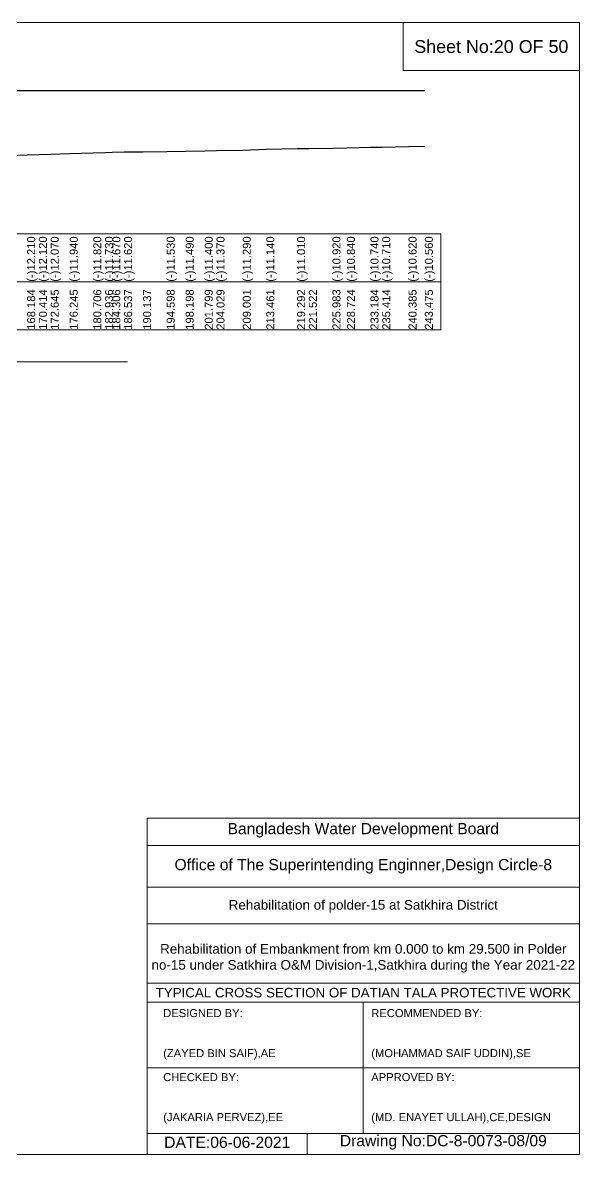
# Model space of a CAD drawing. Header units: inches. Extents: x 89000 to 845000, y -7071 to 31.
# Drawn here: x 391522 to 395000, y -7071 to 0 of the extents above; entities that cross this region are included whole.
import ezdxf

# ---------------------------------------------------------------- set-up
doc = ezdxf.new("R2010")
doc.units = ezdxf.units.IN
doc.header["$LTSCALE"] = 7
doc.header["$MEASUREMENT"] = 0
for name, color, linetype, lineweight in [('Cross section Data Border', 7, 'Continuous', 9), ('Cross Section Labels', 7, 'Continuous', 9), ('Existing_Bed_Level for Xsection', 7, 'Continuous', 25), ('Long Section Labels', 7, 'Continuous', 9)]:
    doc.layers.add(name, color=color, linetype=linetype, lineweight=lineweight)
doc.styles.get("Standard").update_dxf_attribs({"font": 'arial.ttf'})

msp = doc.modelspace()

# ---------------------------------------------------------------- linework, layer by layer
at = {"layer": 'Cross section Data Border'}
msp.add_lwpolyline([(385100, -1318.75), (394134.68528, -1318.75), (394134.68528, -1918.75), (385100, -1918.75)], close=True, dxfattribs=at)
msp.add_lwpolyline([(385100, -1618.75), (394134.68528, -1618.75)], dxfattribs=at)
at = {"layer": 'Cross Section Labels'}
for points in [[(385000, 0), (395000, 0), (395000, -7071), (385000, -7071)], [(393900, 0), (395000, 0), (395000, -300), (393900, -300)]]:
    msp.add_lwpolyline(points, close=True, dxfattribs=at)
for points in [[(387857.34264, -2118.75), (390017.34264, -2118.75), (392177.34264, -2118.75)], [(392300, -7071), (392300, -4971), (395000, -4971)], [(392300, -5141), (395000, -5141)], [(392300, -5401), (395000, -5401)], [(392300, -5631), (395000, -5631)], [(392300, -6001), (395000, -6001)], [(392300, -6121), (395000, -6121)], [(393650, -6121), (393650, -6941)], [(392300, -6531), (395000, -6531)], [(392300, -6941), (395000, -6941)], [(393300, -6941), (393300, -7071)]]:
    msp.add_lwpolyline(points, dxfattribs=at)
at = {"layer": 'Existing_Bed_Level for Xsection'}
for points in [[(386000, -423.75), (394034.68528, -423.75)], [(391431.25684, -829.98), (391550.08452, -826.68), (391623.67669, -823.71), (391697.27399, -822.06), (391816.09664, -817.77), (391963.29446, -813.81), (392036.90038, -810.84), (392082.11247, -808.86), (392155.71291, -807.21), (392274.53191, -807.21), (392421.73554, -804.24), (392540.55033, -802.92), (392659.37113, -799.95), (392732.96927, -798.96), (392897.02952, -796.32), (393044.21074, -791.37), (393236.63068, -787.08), (393310.22687, -787.08), (393457.43077, -784.11), (393547.87953, -781.47), (393695.06583, -778.17), (393768.66459, -777.18), (393932.72075, -774.21), (394034.68528, -772.23)]]:
    msp.add_lwpolyline(points, dxfattribs=at)

# ---------------------------------------------------------------- texts
at = {"layer": 'Cross Section Labels', "attachment_point": 5}
for s, insert, char_height in [('Sheet No:20 OF 50', (394450, -150), 80), ('Bangladesh Water Development Board', (393650, -5046), 70), ('Office of The Superintending Enginner,Design Circle-8', (393650, -5271), 70)]:
    msp.add_mtext(s, dxfattribs=dict(at, insert=insert, char_height=char_height))
at = {"layer": 'Cross Section Labels'}
for s, insert, char_height, width, attachment_point in [('Rehabilitation of polder-15 at Satkhira District', (393650, -5521), 60, 2800, 5), ('Rehabilitation of Embankment from km 0.000 to km 29.500 in Polder no-15 under Satkhira O&M Division-1,Satkhira during the Year 2021-22', (393650, -5846), 60, 2700, 5), ('TYPICAL CROSS SECTION OF DATIAN TALA PROTECTIVE WORK', (393650, -6061), 59.5765532, 2800, 5), ('DESIGNED BY:^J^J^J(ZAYED BIN SAIF),AE', (392400, -6321), 50, 1400, 4), ('RECOMMENDED BY:^J^J^J(MOHAMMAD SAIF UDDIN),SE', (393700, -6321), 50, 1400, 4), ('CHECKED BY:^J^J^J(JAKARIA PERVEZ),EE', (392400, -6721), 50, 1400, 4), ('APPROVED BY:^J^J^J(MD. ENAYET ULLAH),CE,DESIGN', (393700, -6721), 50, 1400, 4), ('DATE:06-06-2021', (392800, -6996), 70, 1400, 5), ('Drawing No:DC-8-0073-08/09', (394150, -6996), 70, 2200, 5)]:
    msp.add_mtext(s, dxfattribs=dict(at, insert=insert, char_height=char_height, width=width, attachment_point=attachment_point))
at = {"layer": 'Long Section Labels', "char_height": 50, "attachment_point": 1, "rotation": 90}
for s, insert in [('(-)12.210', (391550.08452, -1618.75)), ('(-)12.120', (391623.67669, -1618.75)), ('(-)12.070', (391697.27399, -1618.75)), ('(-)11.940', (391816.09664, -1618.75)), ('(-)11.820', (391963.29446, -1618.75)), ('(-)11.730', (392036.90038, -1618.75)), ('(-)11.670', (392082.11247, -1618.75)), ('(-)11.620', (392155.71291, -1618.75)), ('(-)11.620', (392155.71291, -1618.75)), ('(-)11.530', (392421.73554, -1618.75)), ('(-)11.490', (392540.55033, -1618.75)), ('(-)11.400', (392659.37113, -1618.75)), ('(-)11.370', (392732.96927, -1618.75)), ('(-)11.290', (392897.02952, -1618.75)), ('(-)11.140', (393044.21074, -1618.75)), ('(-)11.010', (393236.63068, -1618.75)), ('(-)11.010', (393236.63068, -1618.75)), ('(-)10.920', (393457.43077, -1618.75)), ('(-)10.840', (393547.87953, -1618.75)), ('(-)10.740', (393695.06583, -1618.75)), ('(-)10.710', (393768.66459, -1618.75)), ('(-)10.620', (393932.72075, -1618.75)), ('(-)10.560', (394034.68528, -1618.75)), ('168.184', (391550.08452, -1918.75)), ('170.414', (391623.67669, -1918.75)), ('172.645', (391697.27399, -1918.75)), ('176.245', (391816.09664, -1918.75)), ('180.706', (391963.29446, -1918.75)), ('182.936', (392036.90038, -1918.75)), ('184.306', (392082.11247, -1918.75)), ('186.537', (392155.71291, -1918.75)), ('190.137', (392274.53191, -1918.75)), ('194.598', (392421.73554, -1918.75)), ('198.198', (392540.55033, -1918.75)), ('201.799', (392659.37113, -1918.75)), ('204.029', (392732.96927, -1918.75)), ('209.001', (392897.02952, -1918.75)), ('213.461', (393044.21074, -1918.75)), ('219.292', (393236.63068, -1918.75)), ('221.522', (393310.22687, -1918.75)), ('225.983', (393457.43077, -1918.75)), ('228.724', (393547.87953, -1918.75)), ('233.184', (393695.06583, -1918.75)), ('235.414', (393768.66459, -1918.75)), ('240.385', (393932.72075, -1918.75)), ('243.475', (394034.68528, -1918.75))]:
    msp.add_mtext(s, dxfattribs=dict(at, insert=insert))

doc.saveas('drawing.dxf')
